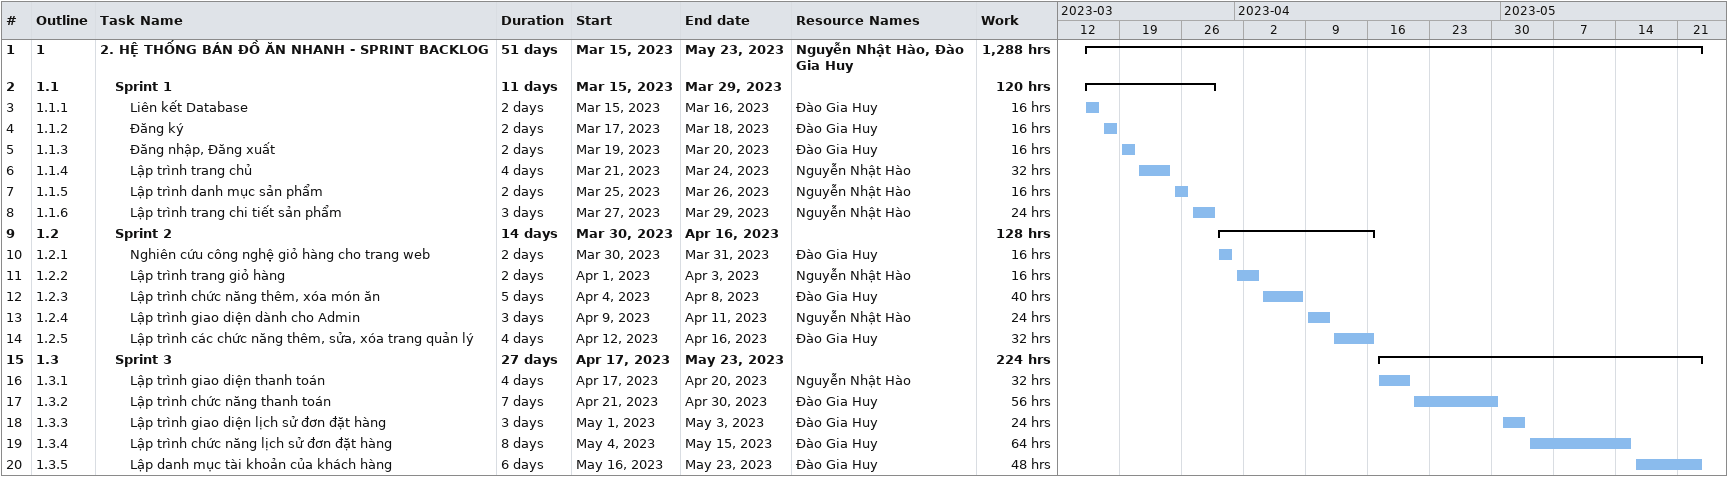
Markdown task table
| ID | WBS | Task | Duration | Start | Finish | Resources | Work (h) |
|---|---|---|---|---|---|---|---|
| 1 | 1 | **2. HỆ THỐNG BÁN ĐỒ ĂN NHANH - SPRINT BACKLOG** | 51d | 2023-03-15 | 2023-05-23 | Nguyễn Nhật Hào, Đào Gia Huy | 1288 |
| 2 | 1.1 | **Sprint 1** | 11d | 2023-03-15 | 2023-03-29 |  | 120 |
| 3 | 1.1.1 | Liên kết Database | 2d | 2023-03-15 | 2023-03-16 | Đào Gia Huy | 16 |
| 4 | 1.1.2 | Đăng ký | 2d | 2023-03-17 | 2023-03-18 | Đào Gia Huy | 16 |
| 5 | 1.1.3 | Đăng nhập, Đăng xuất | 2d | 2023-03-19 | 2023-03-20 | Đào Gia Huy | 16 |
| 6 | 1.1.4 | Lập trình trang chủ | 4d | 2023-03-21 | 2023-03-24 | Nguyễn Nhật Hào | 32 |
| 7 | 1.1.5 | Lập trình danh mục sản phẩm | 2d | 2023-03-25 | 2023-03-26 | Nguyễn Nhật Hào | 16 |
| 8 | 1.1.6 | Lập trình trang chi tiết sản phẩm | 3d | 2023-03-27 | 2023-03-29 | Nguyễn Nhật Hào | 24 |
| 9 | 1.2 | **Sprint 2** | 14d | 2023-03-30 | 2023-04-16 |  | 128 |
| 10 | 1.2.1 | Nghiên cứu công nghệ giỏ hàng cho trang web | 2d | 2023-03-30 | 2023-03-31 | Đào Gia Huy | 16 |
| 11 | 1.2.2 | Lập trình trang giỏ hàng | 2d | 2023-04-01 | 2023-04-03 | Nguyễn Nhật Hào | 16 |
| 12 | 1.2.3 | Lập trình chức năng thêm, xóa món ăn | 5d | 2023-04-04 | 2023-04-08 | Đào Gia Huy | 40 |
| 13 | 1.2.4 | Lập trình giao diện dành cho Admin | 3d | 2023-04-09 | 2023-04-11 | Nguyễn Nhật Hào | 24 |
| 14 | 1.2.5 | Lập trình các chức năng thêm, sửa, xóa trang quản lý | 4d | 2023-04-12 | 2023-04-16 | Đào Gia Huy | 32 |
| 15 | 1.3 | **Sprint 3** | 27d | 2023-04-17 | 2023-05-23 |  | 224 |
| 16 | 1.3.1 | Lập trình giao diện thanh toán | 4d | 2023-04-17 | 2023-04-20 | Nguyễn Nhật Hào | 32 |
| 17 | 1.3.2 | Lập trình chức năng thanh toán | 7d | 2023-04-21 | 2023-04-30 | Đào Gia Huy | 56 |
| 18 | 1.3.3 | Lập trình giao diện lịch sử đơn đặt hàng | 3d | 2023-05-01 | 2023-05-03 | Đào Gia Huy | 24 |
| 19 | 1.3.4 | Lập trình chức năng lịch sử đơn đặt hàng | 8d | 2023-05-04 | 2023-05-15 | Đào Gia Huy | 64 |
| 20 | 1.3.5 | Lập danh mục tài khoản của khách hàng | 6d | 2023-05-16 | 2023-05-23 | Đào Gia Huy | 48 |
